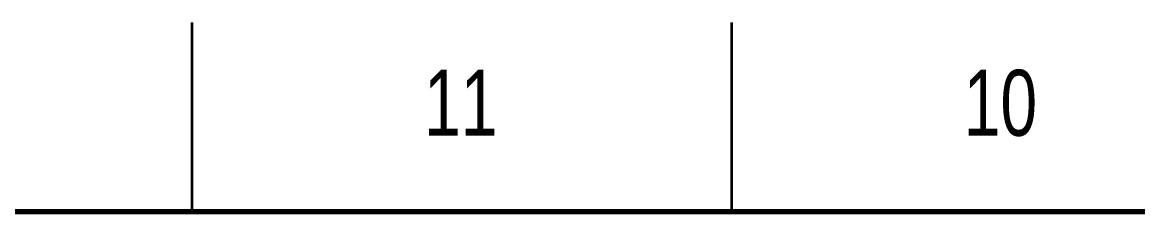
# Model space of a CAD drawing. Header units: millimetres. Extents: x 2 to 1187, y 2 to 839.
# Drawn here: x 628.7 to 732.1, y 821 to 838.5 of the extents above; entities that cross this region are included whole.
import ezdxf

# ---------------------------------------------------------------- set-up
doc = ezdxf.new("R2010")
doc.units = ezdxf.units.MM
doc.styles.add('SLDTEXTSTYLE0', font='TXT', dxfattribs={"width": 0.75})

msp = doc.modelspace()

# ---------------------------------------------------------------- linework, layer by layer
at = {"color": 7, "linetype": 'Continuous', "lineweight": 35}
for p, q in [((644.5, 821), (644.5, 838.5)), ((694.5, 821), (694.5, 838.5))]:
    msp.add_line(p, q, dxfattribs=at)
at = {"color": 7, "linetype": 'Continuous', "lineweight": 70}
msp.add_line((20, 821), (1169, 821), dxfattribs=at)

# ---------------------------------------------------------------- texts
at = {"color": 7, "linetype": 'Continuous', "lineweight": 0, "char_height": 6.096, "attachment_point": 2, "style": 'SLDTEXTSTYLE0'}
for s, insert in [('11', (669.377233, 834.11369)), ('10', (719.377233, 834.11369))]:
    msp.add_mtext(s, dxfattribs=dict(at, insert=insert))

doc.saveas('drawing.dxf')
